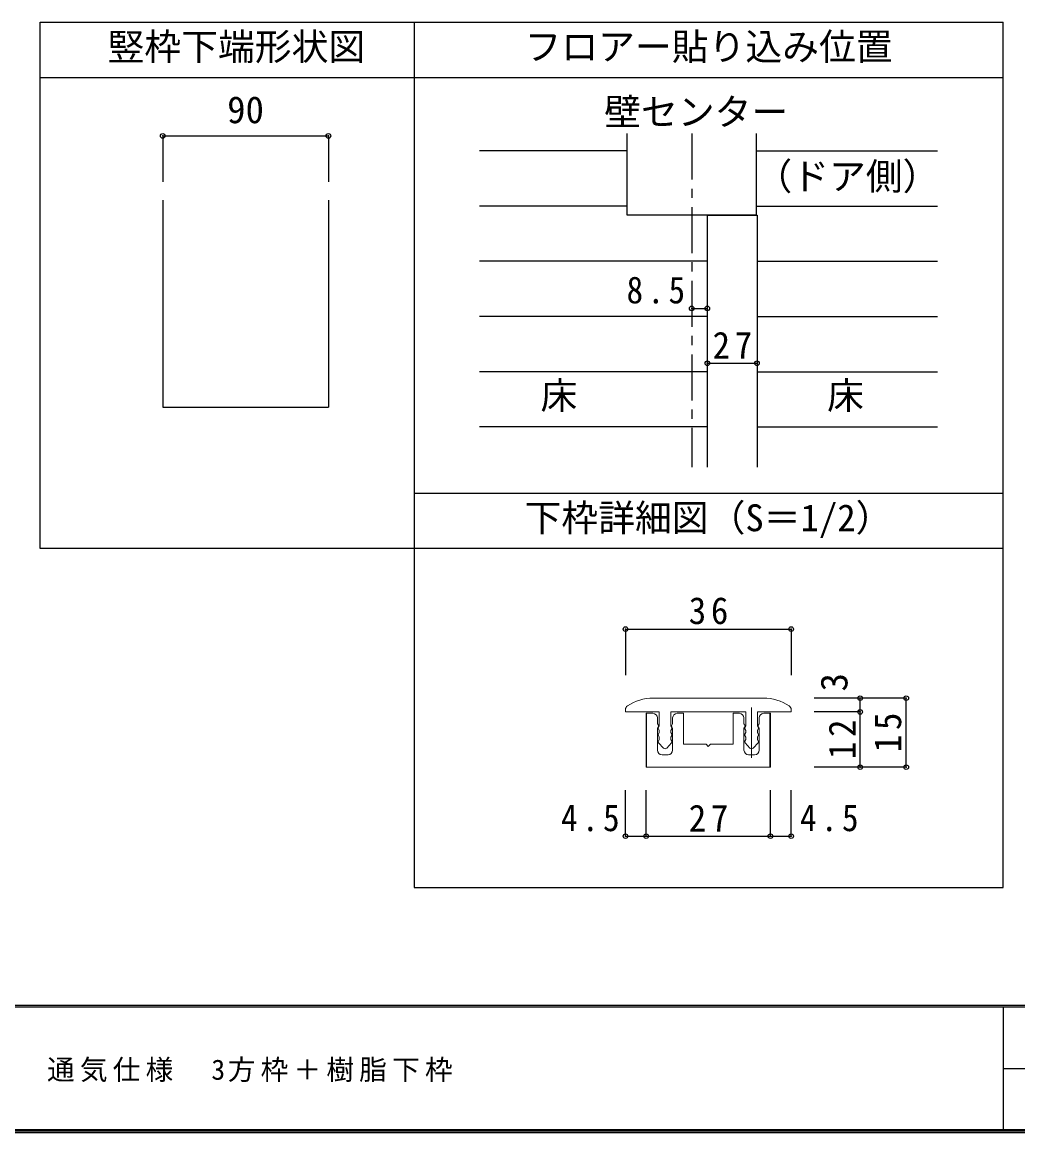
# Model space of a CAD drawing. Units: millimetres at full size, sheet at 1:5, with parts at other scales. Extents: x -973 to 977, y -718 to 696.
# Drawn here: x -531 to 10, y -701 to -98 of the extents above; entities that cross this region are included whole.
import ezdxf
from ezdxf.enums import TextEntityAlignment as Align

# ---------------------------------------------------------------- set-up
doc = ezdxf.new("R2010")
doc.units = ezdxf.units.MM
doc.header["$LTSCALE"] = 5
doc.header["$PDMODE"] = 32
doc.header["$PDSIZE"] = 2.5
doc.linetypes.add('CHAIN1', pattern=[8, 5, -1, 1, -1])
for name, color, linetype in [('0-1_通り芯', 4, 'CHAIN1'), ('0-3_仕上げ', 7, 'Continuous'), ('0-4_枠', 3, 'Continuous'), ('0-A_文字', 7, 'Continuous'), ('0-B_寸法', 7, 'Continuous'), ('1-B_寸法', 7, 'Continuous'), ('F-1_枠', 6, 'Continuous'), ('F-A_文字', 7, 'Continuous')]:
    doc.layers.add(name, color=color, linetype=linetype)
doc.layers.add('1-7_金物', color=7, linetype='Continuous', lineweight=18)
doc.styles.add('ＭＳ ゴシック', font='')
doc.styles.get('ＭＳ ゴシック').set_extended_font_data('MS Gothic')

msp = doc.modelspace()

# ---------------------------------------------------------------- linework, layer by layer
at = {"layer": '0-1_通り芯'}
msp.add_line((-167.556, -157.931), (-167.556, -339.154), dxfattribs=at)
at = {"layer": '0-3_仕上げ'}
msp.add_line((-202.556, -202.372), (-202.556, -157.931), dxfattribs=at)
at = {"layer": '0-3_仕上げ', "color": 4}
for p, q in [((-202.556, -167.372), (-282.723, -167.372)), ((-132.556, -167.372), (-33.986, -167.372)), ((-202.556, -197.372), (-282.723, -197.372)), ((-132.556, -197.372), (-33.986, -197.372)), ((-159.056, -227.372), (-282.723, -227.372)), ((-132.056, -227.372), (-33.986, -227.372)), ((-159.056, -257.372), (-282.723, -257.372)), ((-132.056, -257.372), (-33.986, -257.372)), ((-159.056, -287.372), (-282.723, -287.372)), ((-132.056, -287.372), (-33.986, -287.372)), ((-159.056, -317.372), (-282.723, -317.372)), ((-132.056, -317.372), (-33.986, -317.372))]:
    msp.add_line(p, q, dxfattribs=at)
at = {"layer": '0-3_仕上げ'}
msp.add_lwpolyline([(-132.556, -157.931), (-132.556, -202.372), (-202.556, -202.372)], dxfattribs=at)
at = {"layer": '0-4_枠'}
for p, q in [((-521.378, -97.5), (-318.347, -97.5)), ((-521.378, -383.448), (-521.378, -97.5)), ((-318.347, -97.5), (-318.347, -383.448)), ((-521.378, -127.5), (-318.347, -127.5)), ((-454.863, -194.266), (-454.863, -306.686)), ((-364.863, -194.266), (-364.863, -306.686)), ((-454.863, -306.686), (-364.863, -306.686)), ((-318.347, -383.448), (-521.378, -383.448))]:
    msp.add_line(p, q, dxfattribs=at)
at = {"layer": '0-4_枠', "color": 4}
for p, q in [((-454.863, -159.266), (-454.863, -184.266)), ((-454.863, -159.266), (-364.863, -159.266)), ((-364.863, -159.266), (-364.863, -184.266))]:
    msp.add_line(p, q, dxfattribs=at)
at = {"layer": '0-4_枠', "color": 7}
msp.add_line((-159.056, -202.372), (-159.056, -339.154), dxfattribs=at)
msp.add_lwpolyline([(-159.056, -202.372), (-132.056, -202.372), (-132.056, -339.154)], dxfattribs=at)
for p in [(-454.863, -159.266), (-364.863, -159.266)]:
    msp.add_point(p, dxfattribs=at)
at = {"layer": '0-A_文字', "color": 3}
for p, q in [((-318.347, -97.5), (1.653, -97.5)), ((1.653, -567.5), (1.653, -97.5)), ((-318.347, -127.5), (1.653, -127.5)), ((1.653, -353.448), (-318.347, -353.448)), ((1.653, -383.448), (-318.347, -383.448))]:
    msp.add_line(p, q, dxfattribs=at)
msp.add_lwpolyline([(-318.347, -97.5), (-318.347, -567.5), (1.653, -567.5)], dxfattribs=at)
at = {"layer": '0-B_寸法', "color": 4}
for p, q in [((-167.556, -252.99), (-159.056, -252.99)), ((-159.056, -282.779), (-132.056, -282.779))]:
    msp.add_line(p, q, dxfattribs=at)
at = {"layer": '0-B_寸法'}
for p in [(-167.556, -252.99), (-159.056, -252.99), (-159.056, -282.779), (-132.056, -282.779)]:
    msp.add_point(p, dxfattribs=at)
at = {"layer": '1-7_金物'}
for p, q in [((-188.511, -464.703), (-128.511, -464.703)), ((-203.511, -472.203), (-203.511, -470.995)), ((-203.511, -472.203), (-185.136, -472.203)), ((-192.011, -472.953), (-192.011, -502.203)), ((-186.136, -478.578), (-186.136, -475.453)), ((-185.136, -479.703), (-185.136, -472.203)), ((-178.886, -479.703), (-178.886, -472.203)), ((-178.886, -472.203), (-138.136, -472.203)), ((-177.886, -478.578), (-177.886, -475.453)), ((-175.386, -472.953), (-172.011, -472.953)), ((-172.011, -472.953), (-172.011, -489.703)), ((-141.636, -472.953), (-145.011, -472.953)), ((-145.011, -472.953), (-145.011, -489.703)), ((-139.136, -478.578), (-139.136, -475.453)), ((-138.136, -479.703), (-138.136, -472.203)), ((-131.886, -479.703), (-131.886, -472.203)), ((-131.886, -472.203), (-113.511, -472.203)), ((-130.886, -478.578), (-130.886, -475.453)), ((-128.386, -472.953), (-124.761, -472.953)), ((-125.011, -472.953), (-125.011, -502.203)), ((-124.761, -472.953), (-124.761, -502.203)), ((-113.511, -472.203), (-113.511, -470.995)), ((-186.136, -478.578), (-185.618, -479.442)), ((-186.136, -481.078), (-185.618, -480.214)), ((-186.136, -492.953), (-186.136, -481.078)), ((-185.136, -479.703), (-185.654, -480.567)), ((-178.886, -479.703), (-178.368, -480.567)), ((-178.886, -482.203), (-178.368, -481.339)), ((-178.886, -483.453), (-178.886, -482.203)), ((-177.886, -478.578), (-178.404, -479.442)), ((-177.886, -481.078), (-178.404, -480.214)), ((-177.886, -492.953), (-177.886, -481.078)), ((-139.136, -478.578), (-138.618, -479.442)), ((-139.136, -481.078), (-138.618, -480.214)), ((-139.136, -492.953), (-139.136, -481.078)), ((-138.136, -479.703), (-138.654, -480.567)), ((-138.136, -482.203), (-138.654, -481.339)), ((-138.136, -483.453), (-138.136, -482.203)), ((-131.886, -479.703), (-131.368, -480.567)), ((-130.886, -478.578), (-131.404, -479.442)), ((-130.886, -481.078), (-131.404, -480.214)), ((-130.886, -492.953), (-130.886, -481.078)), ((-185.136, -483.453), (-185.654, -484.317)), ((-185.136, -485.953), (-185.654, -485.089)), ((-185.136, -487.203), (-185.654, -488.067)), ((-185.136, -485.953), (-185.136, -487.203)), ((-178.886, -483.453), (-178.368, -484.317)), ((-178.886, -485.953), (-178.368, -485.089)), ((-178.886, -487.203), (-178.886, -485.953)), ((-178.886, -487.203), (-178.368, -488.067)), ((-138.136, -483.453), (-138.654, -484.317)), ((-138.136, -485.953), (-138.654, -485.089)), ((-138.136, -487.203), (-138.654, -488.067)), ((-138.136, -487.203), (-138.136, -485.953)), ((-131.886, -483.453), (-131.368, -484.317)), ((-131.886, -485.953), (-131.368, -485.089)), ((-131.886, -485.953), (-131.886, -487.203)), ((-131.886, -487.203), (-131.368, -488.067)), ((-182.928, -491.803), (-185.561, -488.963)), ((-181.094, -491.803), (-178.461, -488.963)), ((-159.761, -489.703), (-172.011, -489.703)), ((-158.511, -490.953), (-159.761, -489.703)), ((-158.511, -490.953), (-157.261, -489.703)), ((-145.011, -489.703), (-157.261, -489.703)), ((-135.928, -491.803), (-138.561, -488.963)), ((-134.095, -491.803), (-131.461, -488.963)), ((-180.386, -495.453), (-183.636, -495.453)), ((-136.636, -495.453), (-133.386, -495.453)), ((-124.761, -502.203), (-192.261, -502.203))]:
    msp.add_line(p, q, dxfattribs=at)
at = {"layer": '1-7_金物', "color": 4}
msp.add_line((-135.011, -469.703), (-135.011, -497.056), dxfattribs=at)
at = {"layer": '1-7_金物'}
for points in [[(-188.636, -472.953), (-192.261, -472.953), (-192.261, -502.203)], [(-185.136, -483.453), (-185.136, -482.203), (-185.654, -481.339)], [(-131.886, -483.453), (-131.886, -482.203), (-131.368, -481.339)]]:
    msp.add_lwpolyline(points, dxfattribs=at)
for centre, radius, start, end in [((-201.011, -470.995), 2.5, 123.74899, 180), ((-188.511, -489.703), 25, 90, 123.74899), ((-128.511, -489.703), 25, 56.25101, 90), ((-116.011, -470.995), 2.5, 0, 56.25101), ((-188.636, -475.453), 2.5, 0, 90), ((-175.386, -475.453), 2.5, 90, 180), ((-141.636, -475.453), 2.5, 0, 90), ((-128.386, -475.453), 2.5, 90, 180), ((-185.011, -480.953), 0.75, 149.05365, 210.94635), ((-186.261, -479.828), 0.75, 329.05368, 30.94635), ((-177.761, -479.828), 0.75, 149.05365, 210.94632), ((-179.011, -480.953), 0.75, 329.05365, 30.94632), ((-138.011, -480.953), 0.75, 149.05366, 210.94634), ((-139.261, -479.828), 0.75, 329.05368, 30.94635), ((-130.761, -479.828), 0.75, 149.05365, 210.94632), ((-132.011, -480.953), 0.75, 329.05365, 30.94635), ((-185.011, -484.703), 0.75, 149.05365, 210.94635), ((-185.011, -488.453), 0.75, 149.05362, 222.83826), ((-179.011, -488.453), 0.75, 317.16174, 30.94632), ((-179.011, -484.703), 0.75, 329.05365, 30.94632), ((-138.011, -484.703), 0.75, 149.05366, 210.94634), ((-138.011, -488.453), 0.75, 149.0537, 222.83827), ((-132.011, -488.453), 0.75, 317.16174, 30.94638), ((-132.011, -484.703), 0.75, 329.05365, 30.94635), ((-183.636, -492.953), 2.5, 180, 270), ((-182.011, -490.953), 1.25, 222.83826, 317.16174), ((-180.386, -492.953), 2.5, 270, 0), ((-136.636, -492.953), 2.5, 180, 270), ((-135.011, -490.953), 1.25, 222.83827, 317.16174), ((-133.386, -492.953), 2.5, 270, 0)]:
    msp.add_arc(centre, radius, start, end, dxfattribs=at)
at = {"layer": '1-B_寸法', "color": 4}
for p, q in [((-203.511, -427.203), (-203.511, -452.203)), ((-203.511, -427.203), (-113.511, -427.203)), ((-113.511, -427.203), (-113.511, -452.203)), ((-76.011, -472.203), (-76.011, -464.703)), ((-76.011, -472.203), (-101.011, -472.203)), ((-76.011, -502.203), (-76.011, -472.203)), ((-51.011, -502.203), (-101.011, -502.203)), ((-203.511, -539.703), (-203.511, -514.703)), ((-192.261, -539.703), (-192.261, -514.703)), ((-124.761, -539.703), (-124.761, -514.703)), ((-113.511, -539.703), (-113.511, -514.703)), ((-203.511, -539.703), (-192.261, -539.703)), ((-192.261, -539.703), (-124.761, -539.703)), ((-124.761, -539.703), (-113.511, -539.703))]:
    msp.add_line(p, q, dxfattribs=at)
msp.add_lwpolyline([(-51.011, -502.203), (-51.011, -464.703), (-101.011, -464.703)], dxfattribs=at)
at = {"layer": '1-B_寸法'}
for p in [(-203.511, -427.203), (-113.511, -427.203), (-76.011, -464.703), (-51.011, -464.703), (-76.011, -472.203), (-76.011, -502.203), (-51.011, -502.203), (-203.511, -539.703), (-192.261, -539.703), (-124.761, -539.703), (-113.511, -539.703)]:
    msp.add_point(p, dxfattribs=at)
at = {"layer": 'F-1_枠'}
for p, q in [((976.653, -631.667), (-973.347, -631.667)), ((976.653, -632.5), (-973.347, -632.5)), ((1.653, -632.5), (1.653, -699.167)), ((1.653, -665.833), (974.986, -665.834)), ((976.653, -699.167), (-973.347, -699.167)), ((976.653, -700), (-973.347, -700)), ((976.653, -700.833), (-973.347, -700.833))]:
    msp.add_line(p, q, dxfattribs=at)

# ---------------------------------------------------------------- texts
at = {"layer": '0-4_枠', "color": 7, "style": 'ＭＳ ゴシック'}
for s, p in [('竪枠下端形状図', (-484.863, -122.5)), ('90', (-419.863, -156.766))]:
    msp.add_text(s, height=14.66, dxfattribs=at).set_placement(p, align=Align.BOTTOM_LEFT)
at = {"layer": '0-A_文字', "style": 'ＭＳ ゴシック'}
for s, p in [('フロアー貼り込み位置', (-258.347, -122.5)), ('壁センター', (-215.056, -157.931)), ('（ドア側）', (-132.95, -192.934)), ('床', (-249.651, -312.033)), ('床', (-93.999, -312.033)), ('下枠詳細図（S＝1/2）', (-258.347, -378.448))]:
    msp.add_text(s, height=14.66, dxfattribs=at).set_placement(p, align=Align.BOTTOM_LEFT)
at = {"layer": '0-B_寸法', "char_height": 14.66, "attachment_point": 7, "style": 'ＭＳ ゴシック'}
for s, insert in [('\\T1.27;\\W0.9;8.5', (-202.909, -250.49)), ('\\T1.27;\\W0.95;27', (-156.181, -280.279))]:
    msp.add_mtext(s, dxfattribs=dict(at, insert=insert))
at = {"layer": '1-B_寸法', "style": 'ＭＳ ゴシック'}
msp.add_text('3', height=14.66, rotation=90, dxfattribs=at).set_placement((-78.511, -461.07), align=Align.BOTTOM_LEFT)
at = {"layer": '1-B_寸法', "char_height": 14.66, "attachment_point": 7, "style": 'ＭＳ ゴシック'}
for s, insert in [('\\T1.27;\\W0.95;36', (-169.136, -424.703)), ('\\T1.27;\\W0.9;4.5', (-238.494, -537.203)), ('\\T1.27;\\W0.95;27', (-169.136, -537.203)), ('\\T1.27;\\W0.9;4.5', (-108.69, -537.203))]:
    msp.add_mtext(s, dxfattribs=dict(at, insert=insert))
at = {"layer": '1-B_寸法', "char_height": 14.66, "attachment_point": 7, "rotation": 90, "style": 'ＭＳ ゴシック'}
for s, insert in [('\\T1.27;\\W0.95;15', (-53.511, -494.078)), ('\\T1.27;\\W0.95;12', (-78.511, -497.828))]:
    msp.add_mtext(s, dxfattribs=dict(at, insert=insert))
at = {"layer": 'F-A_文字', "insert": (-847.938, -673.333), "char_height": 11, "attachment_point": 7, "style": 'ＭＳ ゴシック'}
msp.add_mtext('\\T1.19;ドレタス\u3000H20親子ドア\u3000固定枠90㎜幅\u3000通気仕様\u30003方枠＋樹脂下枠', dxfattribs=at)

doc.saveas('drawing.dxf')
